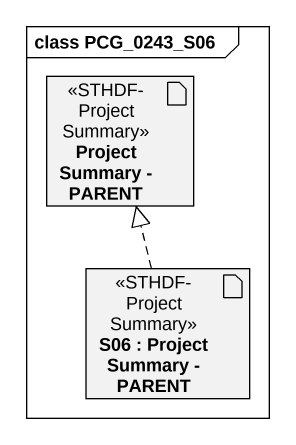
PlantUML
@startuml
mainframe class PCG_0243_S06
artifact "Project Summary - PARENT" as Project_Summary_PARENT <<STHDF-ProjectSummary>>
artifact "S06 : Project Summary - PARENT" as S06 <<STHDF-ProjectSummary>>
S06 .up.|> Project_Summary_PARENT
@enduml
